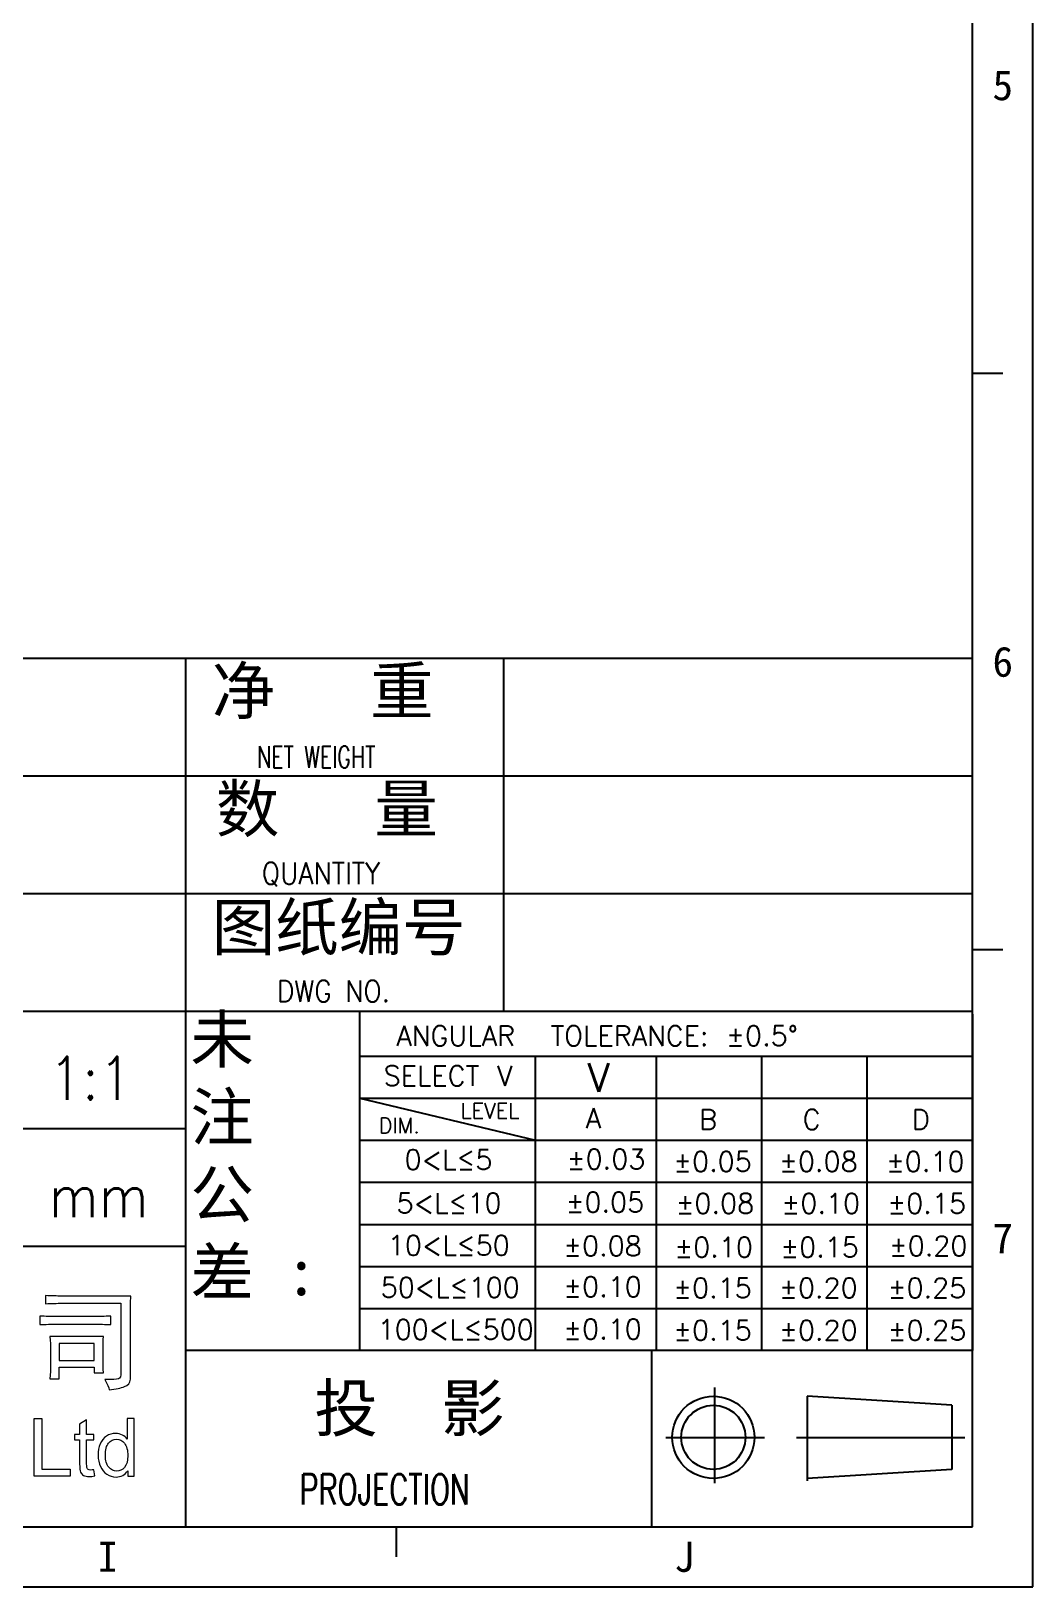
# Model space of a CAD drawing. Header units: millimetres. Extents: x 22339 to 22977, y 387 to 838.
# Drawn here: x 22868.8 to 22977.5, y 387.1 to 555.9 of the extents above; entities that cross this region are included whole.
import ezdxf
from ezdxf.enums import TextEntityAlignment as Align

# ---------------------------------------------------------------- set-up
doc = ezdxf.new("R2010")
doc.units = ezdxf.units.MM
for name, color, linetype in [('BORDER', 5, 'Continuous'), ('frame', 7, 'Continuous'), ('TEXT', 6, 'Continuous'), ('图层 1', 7, 'Continuous')]:
    doc.layers.add(name, color=color, linetype=linetype)
doc.styles.add('BORDER', font='')
doc.styles.get("Standard").update_dxf_attribs({"font": 'txt', "bigfont": 'gbcbig.shx'})
doc.styles.add('图框文字', font='romans.shx')
doc.styles.get('BORDER').set_extended_font_data('SimSun')

msp = doc.modelspace()

# ---------------------------------------------------------------- linework, layer by layer
at = {"lineweight": 25}
for p, q in [((22970.958, 487.798), (22688.494, 487.798)), ((22885.569, 487.798), (22885.569, 393.614)), ((22920.063, 487.798), (22920.063, 449.522)), ((22970.958, 475.039), (22688.494, 475.039)), ((22970.958, 462.281), (22688.494, 462.281)), ((22970.958, 449.522), (22688.494, 449.522)), ((22885.569, 436.764), (22688.494, 436.764)), ((22885.569, 424.005), (22688.494, 424.005)), ((22970.958, 412.716), (22885.569, 412.716)), ((22936.117, 412.716), (22936.117, 393.614)), ((22942.957, 408.725), (22942.957, 398.321)), ((22968.681, 406.783), (22952.993, 407.764)), ((22952.993, 407.764), (22952.993, 398.593)), ((22937.668, 403.307), (22948.368, 403.307)), ((22951.841, 403.307), (22970.098, 403.307)), ((22968.681, 399.831), (22952.993, 398.85))]:
    msp.add_line(p, q, dxfattribs=at)
msp.add_line((22968.681, 406.783), (22968.681, 399.831))
for radius in [4.459, 3.478]:
    msp.add_circle((22942.828, 403.307), radius, dxfattribs=at)
at = {"layer": 'BORDER', "color": 0, "linetype": 'Continuous'}
for p, q in [((22977.491, 387.081), (22977.491, 838.03)), ((22970.958, 393.614), (22970.958, 831.497)), ((22974.225, 518.738), (22970.958, 518.738)), ((22974.225, 456.186), (22970.958, 456.186)), ((22345.44, 393.614), (22970.958, 393.614)), ((22908.407, 393.614), (22908.407, 390.348)), ((22338.907, 387.081), (22977.491, 387.081))]:
    msp.add_line(p, q, dxfattribs=at)
at = {"layer": 'frame', "color": 7, "linetype": 'Continuous'}
for p, q in [((22904.481, 412.716), (22904.481, 449.522)), ((22970.958, 412.716), (22970.958, 449.234)), ((22970.958, 449.234), (22970.958, 412.716)), ((22904.481, 444.668), (22970.958, 444.668)), ((22923.546, 412.716), (22923.546, 444.668)), ((22936.642, 412.716), (22936.642, 444.668)), ((22948.081, 412.716), (22948.081, 444.668)), ((22959.52, 412.716), (22959.52, 444.668)), ((22904.481, 440.105), (22970.958, 440.105)), ((22904.481, 440.105), (22923.546, 435.539)), ((22904.481, 435.539), (22970.958, 435.539)), ((22904.481, 430.976), (22970.958, 430.976)), ((22904.481, 426.41), (22970.958, 426.41)), ((22904.481, 421.845), (22970.958, 421.845)), ((22904.481, 417.28), (22970.958, 417.28))]:
    msp.add_line(p, q, dxfattribs=at)
at = {"layer": '图层 1', "lineweight": 0}
for points in [[(22875.649, 411.65), (22875.649, 413.5), (22871.855, 413.5), (22871.855, 411.65), (22875.649, 411.65)], [(22869.151, 399.105), (22869.151, 405.346), (22869.977, 405.346), (22869.977, 399.842), (22873.051, 399.842), (22873.051, 399.105), (22869.151, 399.105)]]:
    msp.add_lwpolyline(points, dxfattribs=at)
for points, knots in [([(22879.627, 418.635), (22879.596, 417.956), (22879.581, 417.355), (22879.581, 416.831), (22879.581, 416.831), (22879.581, 409.614), (22879.581, 409.614), (22879.55, 409.214), (22879.341, 408.943), (22878.956, 408.805), (22878.57, 408.666), (22878.008, 408.55), (22877.268, 408.458), (22877.268, 408.735), (22877.113, 409.105), (22876.805, 409.568), (22877.607, 409.568), (22878.1, 409.598), (22878.285, 409.66), (22878.47, 409.722), (22878.563, 409.953), (22878.563, 410.354), (22878.563, 410.354), (22878.563, 417.849), (22878.563, 417.849), (22878.563, 417.849), (22872.179, 417.849), (22872.179, 417.849), (22871.624, 417.849), (22871.022, 417.833), (22870.375, 417.803), (22870.375, 417.803), (22870.375, 418.682), (22870.375, 418.682), (22871.022, 418.65), (22871.608, 418.635), (22872.132, 418.635), (22872.132, 418.635), (22879.627, 418.635), (22879.627, 418.635)], [0, 0, 0, 0, 1, 1, 1, 2, 2, 2, 3, 3, 3, 4, 4, 4, 5, 5, 5, 6, 6, 6, 7, 7, 7, 8, 8, 8, 9, 9, 9, 10, 10, 10, 11, 11, 11, 12, 12, 12, 13, 13, 13, 13]), ([(22875.833, 416.415), (22876.234, 416.415), (22876.774, 416.43), (22877.453, 416.461), (22877.453, 416.461), (22877.453, 415.536), (22877.453, 415.536), (22876.805, 415.566), (22876.28, 415.582), (22875.88, 415.582), (22875.88, 415.582), (22871.577, 415.582), (22871.577, 415.582), (22870.991, 415.582), (22870.39, 415.566), (22869.773, 415.536), (22869.773, 415.536), (22869.773, 416.461), (22869.773, 416.461), (22870.39, 416.43), (22870.991, 416.415), (22871.577, 416.415), (22871.577, 416.415), (22875.833, 416.415), (22875.833, 416.415)], [0, 0, 0, 0, 1, 1, 1, 2, 2, 2, 3, 3, 3, 4, 4, 4, 5, 5, 5, 6, 6, 6, 7, 7, 7, 8, 8, 8, 8]), ([(22876.62, 412.853), (22876.62, 412.853), (22876.62, 411.835), (22876.62, 411.835), (22876.62, 411.341), (22876.635, 410.832), (22876.666, 410.308), (22876.666, 410.308), (22875.649, 410.308), (22875.649, 410.308), (22875.649, 410.308), (22875.649, 410.909), (22875.649, 410.909), (22875.649, 410.909), (22871.855, 410.909), (22871.855, 410.909), (22871.855, 410.909), (22871.855, 409.66), (22871.855, 409.66), (22871.855, 409.66), (22870.837, 409.66), (22870.837, 409.66), (22870.899, 410.215), (22870.93, 410.708), (22870.93, 411.141), (22870.93, 411.141), (22870.93, 412.853), (22870.93, 412.853), (22870.93, 413.253), (22870.899, 413.716), (22870.837, 414.24), (22870.837, 414.24), (22876.666, 414.24), (22876.666, 414.24), (22876.635, 413.808), (22876.62, 413.345), (22876.62, 412.853)], [0, 0, 0, 0, 1, 1, 1, 2, 2, 2, 3, 3, 3, 4, 4, 4, 5, 5, 5, 6, 6, 6, 7, 7, 7, 8, 8, 8, 9, 9, 9, 10, 10, 10, 11, 11, 11, 12, 12, 12, 12]), ([(22875.61, 399.791), (22875.61, 399.791), (22875.72, 399.114), (22875.72, 399.114), (22875.505, 399.068), (22875.312, 399.046), (22875.141, 399.046), (22874.863, 399.046), (22874.647, 399.09), (22874.494, 399.178), (22874.341, 399.265), (22874.233, 399.381), (22874.171, 399.524), (22874.108, 399.668), (22874.077, 399.969), (22874.077, 400.429), (22874.077, 400.429), (22874.077, 403.03), (22874.077, 403.03), (22874.077, 403.03), (22873.515, 403.03), (22873.515, 403.03), (22873.515, 403.03), (22873.515, 403.626), (22873.515, 403.626), (22873.515, 403.626), (22874.077, 403.626), (22874.077, 403.626), (22874.077, 403.626), (22874.077, 404.746), (22874.077, 404.746), (22874.077, 404.746), (22874.839, 405.206), (22874.839, 405.206), (22874.839, 405.206), (22874.839, 403.626), (22874.839, 403.626), (22874.839, 403.626), (22875.61, 403.626), (22875.61, 403.626), (22875.61, 403.626), (22875.61, 403.03), (22875.61, 403.03), (22875.61, 403.03), (22874.839, 403.03), (22874.839, 403.03), (22874.839, 403.03), (22874.839, 400.387), (22874.839, 400.387), (22874.839, 400.168), (22874.852, 400.028), (22874.879, 399.965), (22874.906, 399.903), (22874.95, 399.853), (22875.011, 399.816), (22875.072, 399.779), (22875.16, 399.761), (22875.273, 399.761), (22875.358, 399.761), (22875.471, 399.771), (22875.61, 399.791)], [0, 0, 0, 0, 1, 1, 1, 2, 2, 2, 3, 3, 3, 4, 4, 4, 5, 5, 5, 6, 6, 6, 7, 7, 7, 8, 8, 8, 9, 9, 9, 10, 10, 10, 11, 11, 11, 12, 12, 12, 13, 13, 13, 14, 14, 14, 15, 15, 15, 16, 16, 16, 17, 17, 17, 18, 18, 18, 19, 19, 19, 20, 20, 20, 20]), ([(22879.292, 399.105), (22879.292, 399.105), (22879.292, 399.676), (22879.292, 399.676), (22879.005, 399.227), (22878.584, 399.003), (22878.028, 399.003), (22877.667, 399.003), (22877.336, 399.102), (22877.034, 399.301), (22876.731, 399.5), (22876.497, 399.777), (22876.331, 400.133), (22876.165, 400.489), (22876.082, 400.899), (22876.082, 401.362), (22876.082, 401.813), (22876.157, 402.222), (22876.308, 402.59), (22876.458, 402.957), (22876.684, 403.239), (22876.985, 403.435), (22877.286, 403.631), (22877.622, 403.729), (22877.994, 403.729), (22878.266, 403.729), (22878.509, 403.671), (22878.722, 403.556), (22878.935, 403.441), (22879.108, 403.291), (22879.241, 403.107), (22879.241, 403.107), (22879.241, 405.346), (22879.241, 405.346), (22879.241, 405.346), (22880.003, 405.346), (22880.003, 405.346), (22880.003, 405.346), (22880.003, 399.105), (22880.003, 399.105), (22880.003, 399.105), (22879.292, 399.105), (22879.292, 399.105)], [0, 0, 0, 0, 1, 1, 1, 2, 2, 2, 3, 3, 3, 4, 4, 4, 5, 5, 5, 6, 6, 6, 7, 7, 7, 8, 8, 8, 9, 9, 9, 10, 10, 10, 11, 11, 11, 12, 12, 12, 13, 13, 13, 14, 14, 14, 14]), ([(22876.87, 401.362), (22876.87, 400.783), (22876.992, 400.35), (22877.236, 400.063), (22877.48, 399.776), (22877.768, 399.633), (22878.1, 399.633), (22878.435, 399.633), (22878.72, 399.77), (22878.954, 400.044), (22879.188, 400.318), (22879.305, 400.736), (22879.305, 401.298), (22879.305, 401.916), (22879.186, 402.37), (22878.947, 402.66), (22878.709, 402.949), (22878.415, 403.094), (22878.066, 403.094), (22877.725, 403.094), (22877.441, 402.955), (22877.212, 402.677), (22876.984, 402.399), (22876.87, 401.96), (22876.87, 401.362)], [0, 0, 0, 0, 1, 1, 1, 2, 2, 2, 3, 3, 3, 4, 4, 4, 5, 5, 5, 6, 6, 6, 7, 7, 7, 8, 8, 8, 8])]:
    msp.add_open_spline(points, degree=3, knots=knots, dxfattribs=at)

# ---------------------------------------------------------------- texts
at = {"lineweight": 25, "style": '图框文字'}
for s, height, width, p in [('NET WEIGHT', 2.3405, 0.7, (22893.324, 475.954)), ('QUANTITY', 2.3405, 0.9, (22893.841, 463.337)), ('DWG NO.', 2.3405, 0.9, (22895.471, 450.54)), ('1:1', 4.6809, 0.9, (22870.735, 439.938)), ('mm', 4.6809, 0.9, (22870.735, 427.179)), ('PROJECTION', 3.2766, 0.7, (22897.94, 396.034))]:
    msp.add_text(s, height=height, dxfattribs=dict(at, width=width)).set_placement(p)
at = {"color": 7, "char_height": 5.04753, "attachment_point": 1}
for s, insert, width in [('{\\fSimSun|b0|i0|c134|p54;净   重}', (22888.409, 486.83), 29.37151), ('{\\fSimSun|b0|i0|c134|p54;数   量}', (22888.868, 474.042), 29.19942), ('{\\fSimSun|b0|i0|c134|p54;图纸编号}', (22888.409, 461.187), 29.37151), ('{\\fSimSun|b0|i0|c134|p54;未\\fSimSun|b0|i0|c0|p54;\\P\\fSimSun|b0|i0|c134|p54;注 \\fSimSun|b0|i0|c0|p54;\\P\\fSimSun|b0|i0|c134|p54;公 \\fSimSun|b0|i0|c0|p54;\\P\\fSimSun|b0|i0|c134|p54;差\\fSimSun|b0|i0|c0|p54; :}', (22886.093, 449.015), 39.69583), ('{\\fSimSun|b0|i0|c134|p54;投  影}', (22899.547, 408.998), 22.00459)]:
    msp.add_mtext(s, dxfattribs=dict(at, insert=insert, width=width))
at = {"layer": 'BORDER', "color": 0, "style": 'BORDER'}
for s, p in [('5', (22974.225, 550.014)), ('6', (22974.225, 487.462)), ('7', (22974.225, 424.91)), ('I', (22877.131, 390.348)), ('J', (22939.682, 390.348))]:
    msp.add_text(s, height=3.266, dxfattribs=at).set_placement(p, align=Align.MIDDLE_CENTER)
at = {"layer": 'frame', "color": 7, "linetype": 'Continuous'}
for s, height, p in [('ANGULAR  TOLERANCE: %%P0.5%%D', 2.16064, (22930.223, 446.873)), ('SELECT V', 2.1606, (22914.04, 442.531)), ('0<L≤5', 2.1606, (22914.093, 433.436)), ('5<L≤10', 2.1606, (22914.152, 428.714)), ('10<L≤50', 2.1606, (22914.128, 424.137)), ('50<L≤100', 2.1606, (22914.286, 419.573))]:
    msp.add_text(s, height=height, dxfattribs=at).set_placement(p, align=Align.MIDDLE_CENTER)
for s, height, p in [('LEVEL', 1.6523, (22915.405, 437.916)), ('A', 2.161, (22928.981, 436.846)), ('B', 2.161, (22941.282, 436.717)), ('C', 2.161, (22952.516, 436.717)), ('D', 2.161, (22964.362, 436.717)), ('DIM.', 1.6523, (22906.53, 436.31)), ('%%P0.03', 2.1606, (22926.936, 432.408)), ('%%P0.05', 2.1606, (22938.479, 432.149)), ('%%P0.08', 2.1606, (22949.969, 432.149)), ('%%P0.10', 2.1606, (22961.556, 432.149)), ('%%P0.05', 2.1606, (22926.807, 427.733)), ('%%P0.08', 2.1606, (22938.738, 427.603)), ('%%P0.10', 2.1606, (22950.226, 427.603)), ('%%P0.15', 2.1606, (22961.716, 427.603)), ('%%P0.08', 2.1606, (22926.548, 422.987)), ('%%P0.10', 2.1606, (22938.608, 422.858)), ('%%P0.15', 2.1606, (22950.096, 422.858)), ('%%P0.20', 2.1606, (22961.877, 422.987)), ('%%P0.10', 2.1606, (22926.548, 418.56)), ('%%P0.15', 2.1606, (22938.479, 418.431)), ('%%P0.20', 2.1606, (22949.967, 418.431)), ('%%P0.25', 2.1606, (22961.747, 418.431)), ('100<L≤500', 2.1606, (22906.404, 413.92)), ('%%P0.10', 2.1606, (22926.548, 413.968)), ('%%P0.15', 2.1606, (22938.479, 413.839)), ('%%P0.20', 2.1606, (22949.967, 413.839)), ('%%P0.25', 2.1606, (22961.747, 413.839))]:
    msp.add_text(s, height=height, dxfattribs=at).set_placement(p)
at = {"layer": 'TEXT'}
msp.add_text('V', height=3.099, dxfattribs=at).set_placement((22929.197, 440.793))

doc.saveas('drawing.dxf')
